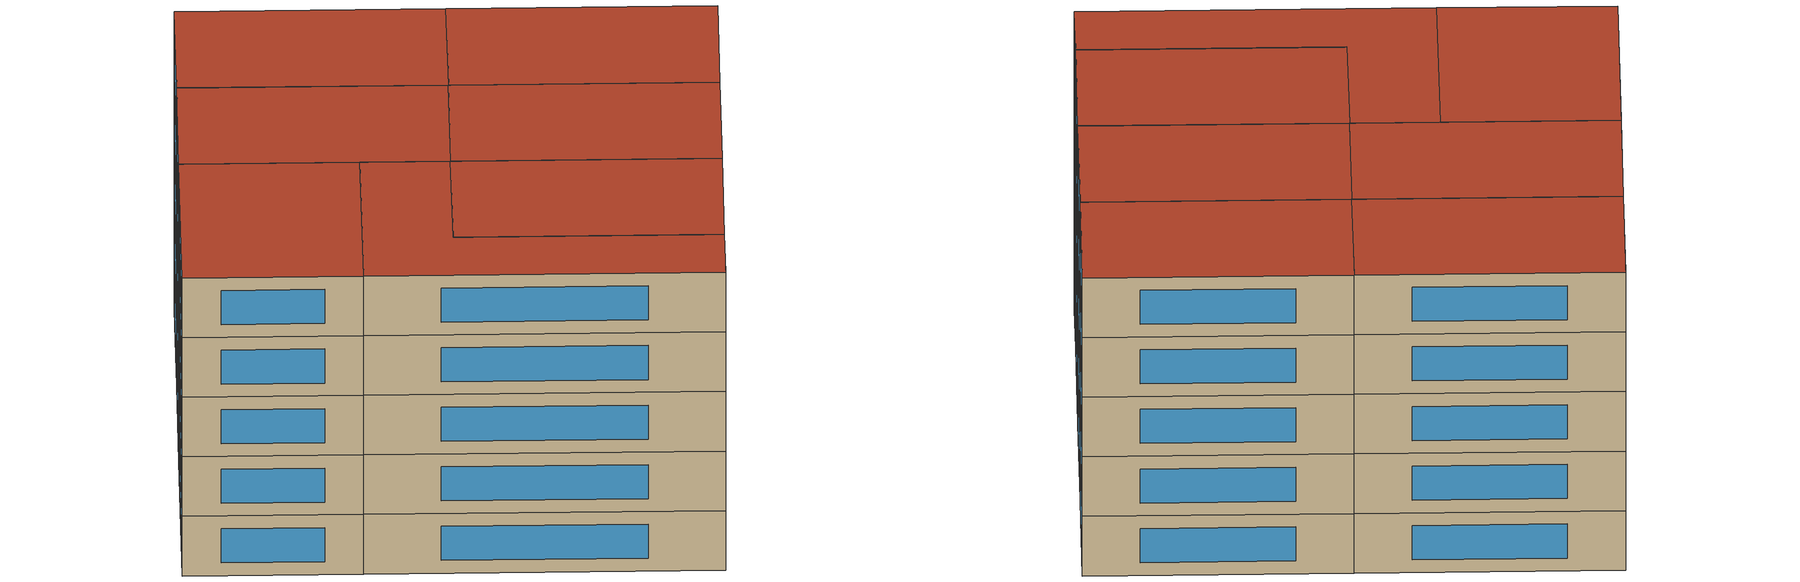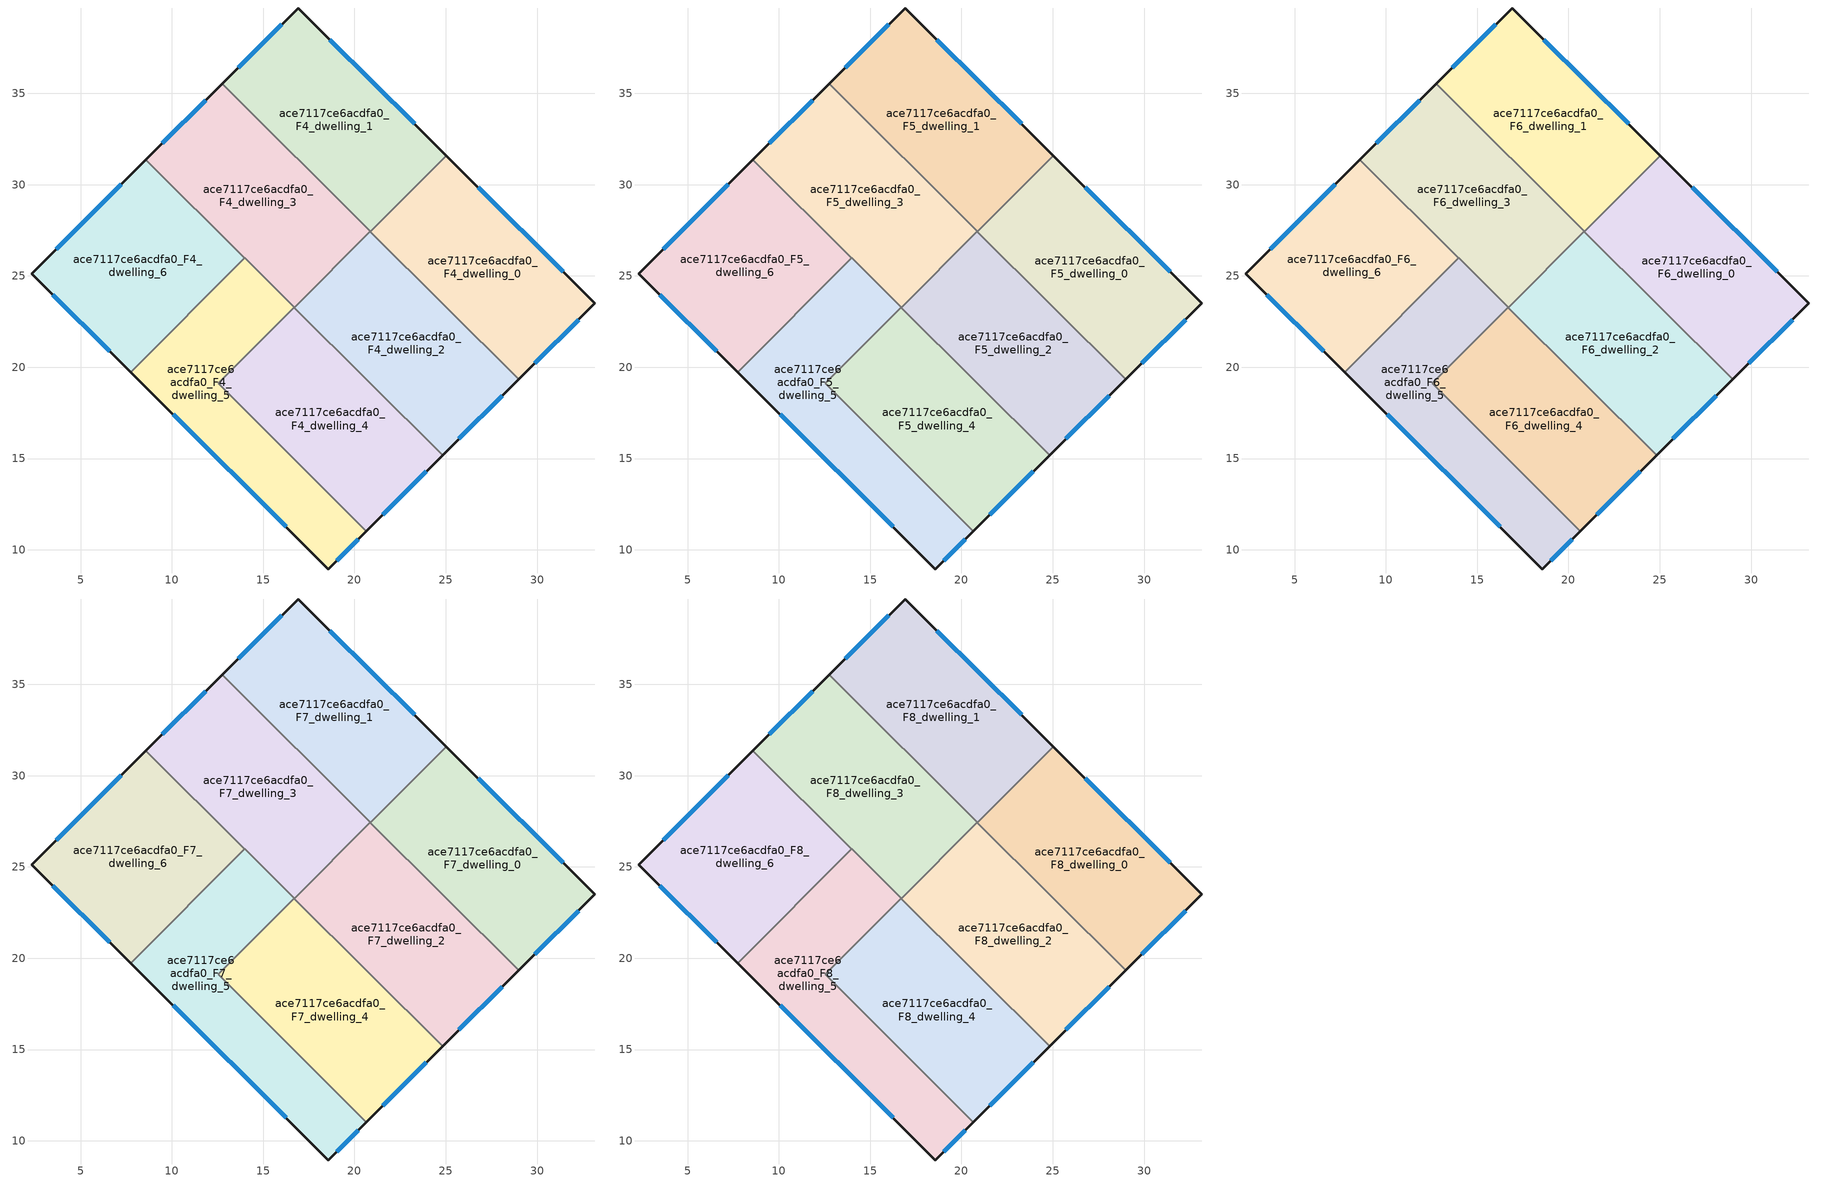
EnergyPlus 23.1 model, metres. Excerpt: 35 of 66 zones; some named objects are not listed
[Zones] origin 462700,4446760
ace7117ce6acdfa0_F4_dwelling_0
 floor to ace7117ce6acdfa0_F3_dwelling_0 (EU_floor_Construction): 33.17,23.49 28.99,19.34 20.88,27.42 25.03,31.59 z12
 wall outside (EU_wall_Construction): 28.99,19.34 33.17,23.49 25.03,31.59 z12:15
 wall to ace7117ce6acdfa0_F4_dwelling_1 (EU_wall_Construction): 25.03,31.59 20.88,27.42 z12:15
 wall to ace7117ce6acdfa0_F4_dwelling_2 (EU_wall_Construction): 20.88,27.42 28.99,19.34 z12:15
 window (EU_Window_Construction): 31.42,25.23 26.77,29.86 / 29.89,20.23 32.27,22.6 z12.64:14.36
ace7117ce6acdfa0_F4_dwelling_1
 floor to ace7117ce6acdfa0_F3_dwelling_1 (EU_floor_Construction): 25.03,31.59 20.88,27.42 12.74,35.52 16.91,39.68 z12
 wall outside (EU_wall_Construction): 25.03,31.59 16.91,39.68 12.74,35.52 z12:15
 wall to ace7117ce6acdfa0_F4_dwelling_3 (EU_wall_Construction): 12.74,35.52 20.86,27.44 z12:15
 wall to ace7117ce6acdfa0_F4_dwelling_2 (EU_wall_Construction): 20.86,27.44 20.88,27.42 z12:15
 window (EU_Window_Construction): 23.29,33.33 18.65,37.95 / 16.02,38.79 13.64,36.41 z12.64:14.36
ace7117ce6acdfa0_F4_dwelling_2
 floor to ace7117ce6acdfa0_F3_dwelling_2 (EU_floor_Construction): 28.99,19.34 24.82,15.18 16.71,23.27 20.86,27.44 z12
 wall outside (EU_wall_Construction): 24.82,15.18 28.99,19.34 z12:15
 wall to ace7117ce6acdfa0_F4_dwelling_3 (EU_wall_Construction): 20.86,27.44 16.71,23.27 z12:15
 wall to ace7117ce6acdfa0_F4_dwelling_4 (EU_wall_Construction): 16.71,23.27 24.82,15.18 z12:15
 window (EU_Window_Construction): 25.72,16.07 28.1,18.45 z12.64:14.36
ace7117ce6acdfa0_F4_dwelling_3
 floor to ace7117ce6acdfa0_F3_dwelling_3 (EU_floor_Construction): 20.86,27.44 16.71,23.27 8.57,31.37 12.74,35.52 z12
 wall outside (EU_wall_Construction): 12.74,35.52 8.57,31.37 z12:15
 wall to ace7117ce6acdfa0_F4_dwelling_6 (EU_wall_Construction): 8.57,31.37 13.98,25.98 z12:15
 wall to ace7117ce6acdfa0_F4_dwelling_5 (EU_wall_Construction): 13.98,25.98 16.69,23.28 z12:15
 wall to ace7117ce6acdfa0_F4_dwelling_4 (EU_wall_Construction): 16.69,23.28 16.71,23.27 z12:15
 window (EU_Window_Construction): 11.85,34.63 9.47,32.26 z12.64:14.36
ace7117ce6acdfa0_F4_dwelling_4
 floor to ace7117ce6acdfa0_F3_dwelling_4 (EU_floor_Construction): 24.82,15.18 20.65,11.03 12.53,19.11 16.69,23.28 z12
 wall outside (EU_wall_Construction): 20.65,11.03 24.82,15.18 z12:15
 wall to ace7117ce6acdfa0_F4_dwelling_5 (EU_wall_Construction): 16.69,23.28 12.53,19.11 20.65,11.03 z12:15
 window (EU_Window_Construction): 21.55,11.92 23.93,14.29 z12.64:14.36
ace7117ce6acdfa0_F4_dwelling_5
 floor to ace7117ce6acdfa0_F3_dwelling_5 (EU_floor_Construction): 16.69,23.28 12.53,19.11 20.65,11.03 18.57,8.95 7.74,19.73 13.98,25.98 z12
 wall outside (EU_wall_Construction): 7.74,19.73 18.57,8.95 20.65,11.03 z12:15
 wall to ace7117ce6acdfa0_F4_dwelling_6 (EU_wall_Construction): 13.98,25.98 7.74,19.73 z12:15
 window (EU_Window_Construction): 19.01,9.39 20.21,10.58 / 10.06,17.42 16.25,11.26 z12.64:14.36
ace7117ce6acdfa0_F4_dwelling_6
 floor to ace7117ce6acdfa0_F3_dwelling_6 (EU_floor_Construction): 13.98,25.98 7.74,19.73 2.32,25.13 8.57,31.37 z12
 wall outside (EU_wall_Construction): 8.57,31.37 2.32,25.13 7.74,19.73 z12:15
 window (EU_Window_Construction): 3.48,23.97 6.58,20.88 / 7.23,30.03 3.66,26.47 z12.64:14.36
ace7117ce6acdfa0_F5_dwelling_0
 floor to ace7117ce6acdfa0_F4_dwelling_0 (EU_floor_Construction): 33.17,23.49 28.99,19.34 20.88,27.42 25.03,31.59 z15
 wall outside (EU_wall_Construction): 28.99,19.34 33.17,23.49 25.03,31.59 z15:18
 wall to ace7117ce6acdfa0_F5_dwelling_1 (EU_wall_Construction): 25.03,31.59 20.88,27.42 z15:18
 wall to ace7117ce6acdfa0_F5_dwelling_2 (EU_wall_Construction): 20.88,27.42 28.99,19.34 z15:18
 window (EU_Window_Construction): 31.42,25.23 26.77,29.86 / 29.89,20.23 32.27,22.6 z15.64:17.36
ace7117ce6acdfa0_F5_dwelling_1
 floor to ace7117ce6acdfa0_F4_dwelling_1 (EU_floor_Construction): 25.03,31.59 20.88,27.42 12.74,35.52 16.91,39.68 z15
 wall outside (EU_wall_Construction): 25.03,31.59 16.91,39.68 12.74,35.52 z15:18
 wall to ace7117ce6acdfa0_F5_dwelling_3 (EU_wall_Construction): 12.74,35.52 20.86,27.44 z15:18
 wall to ace7117ce6acdfa0_F5_dwelling_2 (EU_wall_Construction): 20.86,27.44 20.88,27.42 z15:18
 window (EU_Window_Construction): 23.29,33.33 18.65,37.95 / 16.02,38.79 13.64,36.41 z15.64:17.36
ace7117ce6acdfa0_F5_dwelling_2
 floor to ace7117ce6acdfa0_F4_dwelling_2 (EU_floor_Construction): 28.99,19.34 24.82,15.18 16.71,23.27 20.86,27.44 z15
 wall outside (EU_wall_Construction): 24.82,15.18 28.99,19.34 z15:18
 wall to ace7117ce6acdfa0_F5_dwelling_3 (EU_wall_Construction): 20.86,27.44 16.71,23.27 z15:18
 wall to ace7117ce6acdfa0_F5_dwelling_4 (EU_wall_Construction): 16.71,23.27 24.82,15.18 z15:18
 window (EU_Window_Construction): 25.72,16.07 28.1,18.45 z15.64:17.36
ace7117ce6acdfa0_F5_dwelling_3
 floor to ace7117ce6acdfa0_F4_dwelling_3 (EU_floor_Construction): 20.86,27.44 16.71,23.27 8.57,31.37 12.74,35.52 z15
 wall outside (EU_wall_Construction): 12.74,35.52 8.57,31.37 z15:18
 wall to ace7117ce6acdfa0_F5_dwelling_6 (EU_wall_Construction): 8.57,31.37 13.98,25.98 z15:18
 wall to ace7117ce6acdfa0_F5_dwelling_5 (EU_wall_Construction): 13.98,25.98 16.69,23.28 z15:18
 wall to ace7117ce6acdfa0_F5_dwelling_4 (EU_wall_Construction): 16.69,23.28 16.71,23.27 z15:18
 window (EU_Window_Construction): 11.85,34.63 9.47,32.26 z15.64:17.36
ace7117ce6acdfa0_F5_dwelling_4
 floor to ace7117ce6acdfa0_F4_dwelling_4 (EU_floor_Construction): 24.82,15.18 20.65,11.03 12.53,19.11 16.69,23.28 z15
 wall outside (EU_wall_Construction): 20.65,11.03 24.82,15.18 z15:18
 wall to ace7117ce6acdfa0_F5_dwelling_5 (EU_wall_Construction): 16.69,23.28 12.53,19.11 20.65,11.03 z15:18
 window (EU_Window_Construction): 21.55,11.92 23.93,14.29 z15.64:17.36
ace7117ce6acdfa0_F5_dwelling_5
 floor to ace7117ce6acdfa0_F4_dwelling_5 (EU_floor_Construction): 16.69,23.28 12.53,19.11 20.65,11.03 18.57,8.95 7.74,19.73 13.98,25.98 z15
 wall outside (EU_wall_Construction): 7.74,19.73 18.57,8.95 20.65,11.03 z15:18
 wall to ace7117ce6acdfa0_F5_dwelling_6 (EU_wall_Construction): 13.98,25.98 7.74,19.73 z15:18
 window (EU_Window_Construction): 19.01,9.39 20.21,10.58 / 10.06,17.42 16.25,11.26 z15.64:17.36
ace7117ce6acdfa0_F5_dwelling_6
 floor to ace7117ce6acdfa0_F4_dwelling_6 (EU_floor_Construction): 13.98,25.98 7.74,19.73 2.32,25.13 8.57,31.37 z15
 wall outside (EU_wall_Construction): 8.57,31.37 2.32,25.13 7.74,19.73 z15:18
 window (EU_Window_Construction): 3.48,23.97 6.58,20.88 / 7.23,30.03 3.66,26.47 z15.64:17.36
ace7117ce6acdfa0_F6_dwelling_0
 floor to ace7117ce6acdfa0_F5_dwelling_0 (EU_floor_Construction): 33.17,23.49 28.99,19.34 20.88,27.42 25.03,31.59 z18
 wall outside (EU_wall_Construction): 28.99,19.34 33.17,23.49 25.03,31.59 z18:21
 wall to ace7117ce6acdfa0_F6_dwelling_1 (EU_wall_Construction): 25.03,31.59 20.88,27.42 z18:21
 wall to ace7117ce6acdfa0_F6_dwelling_2 (EU_wall_Construction): 20.88,27.42 28.99,19.34 z18:21
 window (EU_Window_Construction): 31.42,25.23 26.77,29.86 / 29.89,20.23 32.27,22.6 z18.64:20.36
ace7117ce6acdfa0_F6_dwelling_1
 floor to ace7117ce6acdfa0_F5_dwelling_1 (EU_floor_Construction): 25.03,31.59 20.88,27.42 12.74,35.52 16.91,39.68 z18
 wall outside (EU_wall_Construction): 25.03,31.59 16.91,39.68 12.74,35.52 z18:21
 wall to ace7117ce6acdfa0_F6_dwelling_3 (EU_wall_Construction): 12.74,35.52 20.86,27.44 z18:21
 wall to ace7117ce6acdfa0_F6_dwelling_2 (EU_wall_Construction): 20.86,27.44 20.88,27.42 z18:21
 window (EU_Window_Construction): 23.29,33.33 18.65,37.95 / 16.02,38.79 13.64,36.41 z18.64:20.36
ace7117ce6acdfa0_F6_dwelling_2
 floor to ace7117ce6acdfa0_F5_dwelling_2 (EU_floor_Construction): 28.99,19.34 24.82,15.18 16.71,23.27 20.86,27.44 z18
 wall outside (EU_wall_Construction): 24.82,15.18 28.99,19.34 z18:21
 wall to ace7117ce6acdfa0_F6_dwelling_3 (EU_wall_Construction): 20.86,27.44 16.71,23.27 z18:21
 wall to ace7117ce6acdfa0_F6_dwelling_4 (EU_wall_Construction): 16.71,23.27 24.82,15.18 z18:21
 window (EU_Window_Construction): 25.72,16.07 28.1,18.45 z18.64:20.36
ace7117ce6acdfa0_F6_dwelling_3
 floor to ace7117ce6acdfa0_F5_dwelling_3 (EU_floor_Construction): 20.86,27.44 16.71,23.27 8.57,31.37 12.74,35.52 z18
 wall outside (EU_wall_Construction): 12.74,35.52 8.57,31.37 z18:21
 wall to ace7117ce6acdfa0_F6_dwelling_6 (EU_wall_Construction): 8.57,31.37 13.98,25.98 z18:21
 wall to ace7117ce6acdfa0_F6_dwelling_5 (EU_wall_Construction): 13.98,25.98 16.69,23.28 z18:21
 wall to ace7117ce6acdfa0_F6_dwelling_4 (EU_wall_Construction): 16.69,23.28 16.71,23.27 z18:21
 window (EU_Window_Construction): 11.85,34.63 9.47,32.26 z18.64:20.36
ace7117ce6acdfa0_F6_dwelling_4
 floor to ace7117ce6acdfa0_F5_dwelling_4 (EU_floor_Construction): 24.82,15.18 20.65,11.03 12.53,19.11 16.69,23.28 z18
 wall outside (EU_wall_Construction): 20.65,11.03 24.82,15.18 z18:21
 wall to ace7117ce6acdfa0_F6_dwelling_5 (EU_wall_Construction): 16.69,23.28 12.53,19.11 20.65,11.03 z18:21
 window (EU_Window_Construction): 21.55,11.92 23.93,14.29 z18.64:20.36
ace7117ce6acdfa0_F6_dwelling_5
 floor to ace7117ce6acdfa0_F5_dwelling_5 (EU_floor_Construction): 16.69,23.28 12.53,19.11 20.65,11.03 18.57,8.95 7.74,19.73 13.98,25.98 z18
 wall outside (EU_wall_Construction): 7.74,19.73 18.57,8.95 20.65,11.03 z18:21
 wall to ace7117ce6acdfa0_F6_dwelling_6 (EU_wall_Construction): 13.98,25.98 7.74,19.73 z18:21
 window (EU_Window_Construction): 19.01,9.39 20.21,10.58 / 10.06,17.42 16.25,11.26 z18.64:20.36
ace7117ce6acdfa0_F6_dwelling_6
 floor to ace7117ce6acdfa0_F5_dwelling_6 (EU_floor_Construction): 13.98,25.98 7.74,19.73 2.32,25.13 8.57,31.37 z18
 wall outside (EU_wall_Construction): 8.57,31.37 2.32,25.13 7.74,19.73 z18:21
 window (EU_Window_Construction): 3.48,23.97 6.58,20.88 / 7.23,30.03 3.66,26.47 z18.64:20.36
ace7117ce6acdfa0_F7_dwelling_0
 floor to ace7117ce6acdfa0_F6_dwelling_0 (EU_floor_Construction): 33.17,23.49 28.99,19.34 20.88,27.42 25.03,31.59 z21
 wall outside (EU_wall_Construction): 28.99,19.34 33.17,23.49 25.03,31.59 z21:24
 wall to ace7117ce6acdfa0_F7_dwelling_1 (EU_wall_Construction): 25.03,31.59 20.88,27.42 z21:24
 wall to ace7117ce6acdfa0_F7_dwelling_2 (EU_wall_Construction): 20.88,27.42 28.99,19.34 z21:24
 window (EU_Window_Construction): 31.42,25.23 26.77,29.86 / 29.89,20.23 32.27,22.6 z21.64:23.36
ace7117ce6acdfa0_F7_dwelling_1
 floor to ace7117ce6acdfa0_F6_dwelling_1 (EU_floor_Construction): 25.03,31.59 20.88,27.42 12.74,35.52 16.91,39.68 z21
 wall outside (EU_wall_Construction): 25.03,31.59 16.91,39.68 12.74,35.52 z21:24
 wall to ace7117ce6acdfa0_F7_dwelling_3 (EU_wall_Construction): 12.74,35.52 20.86,27.44 z21:24
 wall to ace7117ce6acdfa0_F7_dwelling_2 (EU_wall_Construction): 20.86,27.44 20.88,27.42 z21:24
 window (EU_Window_Construction): 23.29,33.33 18.65,37.95 / 16.02,38.79 13.64,36.41 z21.64:23.36
ace7117ce6acdfa0_F7_dwelling_2
 floor to ace7117ce6acdfa0_F6_dwelling_2 (EU_floor_Construction): 28.99,19.34 24.82,15.18 16.71,23.27 20.86,27.44 z21
 wall outside (EU_wall_Construction): 24.82,15.18 28.99,19.34 z21:24
 wall to ace7117ce6acdfa0_F7_dwelling_3 (EU_wall_Construction): 20.86,27.44 16.71,23.27 z21:24
 wall to ace7117ce6acdfa0_F7_dwelling_4 (EU_wall_Construction): 16.71,23.27 24.82,15.18 z21:24
 window (EU_Window_Construction): 25.72,16.07 28.1,18.45 z21.64:23.36
ace7117ce6acdfa0_F7_dwelling_3
 floor to ace7117ce6acdfa0_F6_dwelling_3 (EU_floor_Construction): 20.86,27.44 16.71,23.27 8.57,31.37 12.74,35.52 z21
 wall outside (EU_wall_Construction): 12.74,35.52 8.57,31.37 z21:24
 wall to ace7117ce6acdfa0_F7_dwelling_6 (EU_wall_Construction): 8.57,31.37 13.98,25.98 z21:24
 wall to ace7117ce6acdfa0_F7_dwelling_5 (EU_wall_Construction): 13.98,25.98 16.69,23.28 z21:24
 wall to ace7117ce6acdfa0_F7_dwelling_4 (EU_wall_Construction): 16.69,23.28 16.71,23.27 z21:24
 window (EU_Window_Construction): 11.85,34.63 9.47,32.26 z21.64:23.36
ace7117ce6acdfa0_F7_dwelling_4
 floor to ace7117ce6acdfa0_F6_dwelling_4 (EU_floor_Construction): 24.82,15.18 20.65,11.03 12.53,19.11 16.69,23.28 z21
 wall outside (EU_wall_Construction): 20.65,11.03 24.82,15.18 z21:24
 wall to ace7117ce6acdfa0_F7_dwelling_5 (EU_wall_Construction): 16.69,23.28 12.53,19.11 20.65,11.03 z21:24
 window (EU_Window_Construction): 21.55,11.92 23.93,14.29 z21.64:23.36
ace7117ce6acdfa0_F7_dwelling_5
 floor to ace7117ce6acdfa0_F6_dwelling_5 (EU_floor_Construction): 16.69,23.28 12.53,19.11 20.65,11.03 18.57,8.95 7.74,19.73 13.98,25.98 z21
 wall outside (EU_wall_Construction): 7.74,19.73 18.57,8.95 20.65,11.03 z21:24
 wall to ace7117ce6acdfa0_F7_dwelling_6 (EU_wall_Construction): 13.98,25.98 7.74,19.73 z21:24
 window (EU_Window_Construction): 19.01,9.39 20.21,10.58 / 10.06,17.42 16.25,11.26 z21.64:23.36
ace7117ce6acdfa0_F7_dwelling_6
 floor to ace7117ce6acdfa0_F6_dwelling_6 (EU_floor_Construction): 13.98,25.98 7.74,19.73 2.32,25.13 8.57,31.37 z21
 wall outside (EU_wall_Construction): 8.57,31.37 2.32,25.13 7.74,19.73 z21:24
 window (EU_Window_Construction): 3.48,23.97 6.58,20.88 / 7.23,30.03 3.66,26.47 z21.64:23.36
ace7117ce6acdfa0_F8_dwelling_0
 floor to ace7117ce6acdfa0_F7_dwelling_0 (EU_floor_Construction): 33.17,23.49 28.99,19.34 20.88,27.42 25.03,31.59 z24
 wall outside (EU_wall_Construction): 28.99,19.34 33.17,23.49 25.03,31.59 z24:27
 wall to ace7117ce6acdfa0_F8_dwelling_1 (EU_wall_Construction): 25.03,31.59 20.88,27.42 z24:27
 wall to ace7117ce6acdfa0_F8_dwelling_2 (EU_wall_Construction): 20.88,27.42 28.99,19.34 z24:27
 window (EU_Window_Construction): 31.42,25.23 26.77,29.86 / 29.89,20.23 32.27,22.6 z24.64:26.36
 roof outside (EU_roof_Construction): 33.17,23.49 25.03,31.59 20.88,27.42 28.99,19.34 z27
ace7117ce6acdfa0_F8_dwelling_1
 floor to ace7117ce6acdfa0_F7_dwelling_1 (EU_floor_Construction): 25.03,31.59 20.88,27.42 12.74,35.52 16.91,39.68 z24
 wall outside (EU_wall_Construction): 25.03,31.59 16.91,39.68 12.74,35.52 z24:27
 wall to ace7117ce6acdfa0_F8_dwelling_3 (EU_wall_Construction): 12.74,35.52 20.86,27.44 z24:27
 wall to ace7117ce6acdfa0_F8_dwelling_2 (EU_wall_Construction): 20.86,27.44 20.88,27.42 z24:27
 window (EU_Window_Construction): 23.29,33.33 18.65,37.95 / 16.02,38.79 13.64,36.41 z24.64:26.36
 roof outside (EU_roof_Construction): 20.88,27.42 25.03,31.59 16.91,39.68 12.74,35.52 z27
ace7117ce6acdfa0_F8_dwelling_2
 floor to ace7117ce6acdfa0_F7_dwelling_2 (EU_floor_Construction): 28.99,19.34 24.82,15.18 16.71,23.27 20.86,27.44 z24
 wall outside (EU_wall_Construction): 24.82,15.18 28.99,19.34 z24:27
 wall to ace7117ce6acdfa0_F8_dwelling_3 (EU_wall_Construction): 20.86,27.44 16.71,23.27 z24:27
 wall to ace7117ce6acdfa0_F8_dwelling_4 (EU_wall_Construction): 16.71,23.27 24.82,15.18 z24:27
 window (EU_Window_Construction): 25.72,16.07 28.1,18.45 z24.64:26.36
 roof outside (EU_roof_Construction): 28.99,19.34 20.86,27.44 16.71,23.27 24.82,15.18 z27
ace7117ce6acdfa0_F8_dwelling_3
 floor to ace7117ce6acdfa0_F7_dwelling_3 (EU_floor_Construction): 20.86,27.44 16.71,23.27 8.57,31.37 12.74,35.52 z24
 wall outside (EU_wall_Construction): 12.74,35.52 8.57,31.37 z24:27
 wall to ace7117ce6acdfa0_F8_dwelling_6 (EU_wall_Construction): 8.57,31.37 13.98,25.98 z24:27
 wall to ace7117ce6acdfa0_F8_dwelling_5 (EU_wall_Construction): 13.98,25.98 16.69,23.28 z24:27
 wall to ace7117ce6acdfa0_F8_dwelling_4 (EU_wall_Construction): 16.69,23.28 16.71,23.27 z24:27
 window (EU_Window_Construction): 11.85,34.63 9.47,32.26 z24.64:26.36
 roof outside (EU_roof_Construction): 16.71,23.27 20.86,27.44 12.74,35.52 8.57,31.37 z27
ace7117ce6acdfa0_F8_dwelling_4
 floor to ace7117ce6acdfa0_F7_dwelling_4 (EU_floor_Construction): 24.82,15.18 20.65,11.03 12.53,19.11 16.69,23.28 z24
 wall outside (EU_wall_Construction): 20.65,11.03 24.82,15.18 z24:27
 wall to ace7117ce6acdfa0_F8_dwelling_5 (EU_wall_Construction): 16.69,23.28 12.53,19.11 20.65,11.03 z24:27
 window (EU_Window_Construction): 21.55,11.92 23.93,14.29 z24.64:26.36
 roof outside (EU_roof_Construction): 24.82,15.18 16.69,23.28 12.53,19.11 20.65,11.03 z27
ace7117ce6acdfa0_F8_dwelling_5
 floor to ace7117ce6acdfa0_F7_dwelling_5 (EU_floor_Construction): 16.69,23.28 12.53,19.11 20.65,11.03 18.57,8.95 7.74,19.73 13.98,25.98 z24
 wall outside (EU_wall_Construction): 7.74,19.73 18.57,8.95 20.65,11.03 z24:27
 wall to ace7117ce6acdfa0_F8_dwelling_6 (EU_wall_Construction): 13.98,25.98 7.74,19.73 z24:27
 window (EU_Window_Construction): 19.01,9.39 20.21,10.58 / 10.06,17.42 16.25,11.26 z24.64:26.36
 roof outside (EU_roof_Construction): 20.65,11.03 12.53,19.11 16.69,23.28 13.98,25.98 7.74,19.73 18.57,8.95 z27
ace7117ce6acdfa0_F8_dwelling_6
 floor to ace7117ce6acdfa0_F7_dwelling_6 (EU_floor_Construction): 13.98,25.98 7.74,19.73 2.32,25.13 8.57,31.37 z24
 wall outside (EU_wall_Construction): 8.57,31.37 2.32,25.13 7.74,19.73 z24:27
 window (EU_Window_Construction): 3.48,23.97 6.58,20.88 / 7.23,30.03 3.66,26.47 z24.64:26.36
 roof outside (EU_roof_Construction): 7.74,19.73 13.98,25.98 8.57,31.37 2.32,25.13 z27
[Building]
EU S2 Campaign: North Axis=0; Terrain=City; Solar Distribution=FullExterior
[Site:Location]
Yerevan-Zvartnots.Intl.AP: Latitude=40.15; Longitude=44.383; Time Zone=4; Elevation=854
[SizingPeriod:WeatherFileDays]
AnnualSizingPeriod: Begin Month=1; Begin Day of Month=1; End Month=12; End Day of Month=31; Day of Week for Start Day=Monday; Use Weather File Daylight Saving Period=No; Use Weather File Rain and Snow Indicators=No
[MATERIAL]
EU_InternalMass_Material: Roughness=MediumRough; Thickness=0.1; Conductivity=1; Density=1800; Specific Heat=900; Thermal Absorptance=0.9; Solar Absorptance=0.7; Visible Absorptance=0.7
[MATERIAL:NOMASS] Roughness=MediumRough; Thermal Absorptance=0.9; Solar Absorptance=0.7; Visible Absorptance=0.7
Name | Thermal Resistance
EU_wall_NoMass | 1.05043
EU_roof_NoMass | 1.45357
EU_floor_NoMass | 0.478065
[WINDOWMATERIAL:SIMPLEGLAZINGSYSTEM]
EU_Window_SimpleGlazing: UFactor=2.5566; Solar Heat Gain Coefficient=0.75; Visible Transmittance=0.75
[CONSTRUCTION]
EU_wall_Construction: EU_wall_NoMass
EU_roof_Construction: EU_roof_NoMass
EU_floor_Construction: EU_floor_NoMass
EU_Window_Construction: EU_Window_SimpleGlazing
EU_InternalMass_Construction: EU_InternalMass_Material
[ZONE] Type=1; Multiplier=1; Ceiling Height=autocalculate; Floor Area=autocalculate; Part of Total Floor Area=Yes
Name | Volume
ace7117ce6acdfa0_F4_dwelling_0; ace7117ce6acdfa0_F5_dwelling_0; ace7117ce6acdfa0_F6_dwelling_0; ace7117ce6acdfa0_F7_dwelling_0; ace7117ce6acdfa0_F8_dwelling_0 | 202.584
ace7117ce6acdfa0_F4_dwelling_1; ace7117ce6acdfa0_F5_dwelling_1; ace7117ce6acdfa0_F6_dwelling_1; ace7117ce6acdfa0_F7_dwelling_1; ace7117ce6acdfa0_F8_dwelling_1; ace7117ce6acdfa0_F4_dwelling_2; ace7117ce6acdfa0_F5_dwelling_2; ace7117ce6acdfa0_F6_dwelling_2; ace7117ce6acdfa0_F7_dwelling_2; ace7117ce6acdfa0_F8_dwelling_2; ace7117ce6acdfa0_F4_dwelling_3; ace7117ce6acdfa0_F5_dwelling_3; ace7117ce6acdfa0_F6_dwelling_3; ace7117ce6acdfa0_F7_dwelling_3; ace7117ce6acdfa0_F8_dwelling_3 | 202.583
ace7117ce6acdfa0_F4_dwelling_4; ace7117ce6acdfa0_F5_dwelling_4; ace7117ce6acdfa0_F6_dwelling_4; ace7117ce6acdfa0_F7_dwelling_4; ace7117ce6acdfa0_F8_dwelling_4 | 202.577
ace7117ce6acdfa0_F4_dwelling_5; ace7117ce6acdfa0_F5_dwelling_5; ace7117ce6acdfa0_F6_dwelling_5; ace7117ce6acdfa0_F7_dwelling_5; ace7117ce6acdfa0_F8_dwelling_5 | 202.587
ace7117ce6acdfa0_F4_dwelling_6; ace7117ce6acdfa0_F5_dwelling_6; ace7117ce6acdfa0_F6_dwelling_6; ace7117ce6acdfa0_F7_dwelling_6; ace7117ce6acdfa0_F8_dwelling_6 | 202.58
[INTERNALMASS] Construction=EU_InternalMass_Construction
Name | Zone or ZoneList | Surface Area
ace7117ce6acdfa0_F4_dwelling_0_EU_InternalMass | ace7117ce6acdfa0_F4_dwelling_0 | 67.5268
ace7117ce6acdfa0_F4_dwelling_1_EU_InternalMass | ace7117ce6acdfa0_F4_dwelling_1 | 67.5289
ace7117ce6acdfa0_F4_dwelling_2_EU_InternalMass | ace7117ce6acdfa0_F4_dwelling_2 | 67.5289
ace7117ce6acdfa0_F4_dwelling_3_EU_InternalMass | ace7117ce6acdfa0_F4_dwelling_3 | 67.5268
ace7117ce6acdfa0_F4_dwelling_4_EU_InternalMass | ace7117ce6acdfa0_F4_dwelling_4 | 67.5259
ace7117ce6acdfa0_F4_dwelling_5_EU_InternalMass | ace7117ce6acdfa0_F4_dwelling_5 | 67.5288
ace7117ce6acdfa0_F4_dwelling_6_EU_InternalMass | ace7117ce6acdfa0_F4_dwelling_6 | 67.5247
ace7117ce6acdfa0_F5_dwelling_0_EU_InternalMass | ace7117ce6acdfa0_F5_dwelling_0 | 67.5268
ace7117ce6acdfa0_F5_dwelling_1_EU_InternalMass | ace7117ce6acdfa0_F5_dwelling_1 | 67.5289
ace7117ce6acdfa0_F5_dwelling_2_EU_InternalMass | ace7117ce6acdfa0_F5_dwelling_2 | 67.5289
ace7117ce6acdfa0_F5_dwelling_3_EU_InternalMass | ace7117ce6acdfa0_F5_dwelling_3 | 67.5268
ace7117ce6acdfa0_F5_dwelling_4_EU_InternalMass | ace7117ce6acdfa0_F5_dwelling_4 | 67.5259
ace7117ce6acdfa0_F5_dwelling_5_EU_InternalMass | ace7117ce6acdfa0_F5_dwelling_5 | 67.5288
ace7117ce6acdfa0_F5_dwelling_6_EU_InternalMass | ace7117ce6acdfa0_F5_dwelling_6 | 67.5247
ace7117ce6acdfa0_F6_dwelling_0_EU_InternalMass | ace7117ce6acdfa0_F6_dwelling_0 | 67.5268
ace7117ce6acdfa0_F6_dwelling_1_EU_InternalMass | ace7117ce6acdfa0_F6_dwelling_1 | 67.5289
ace7117ce6acdfa0_F6_dwelling_2_EU_InternalMass | ace7117ce6acdfa0_F6_dwelling_2 | 67.5289
ace7117ce6acdfa0_F6_dwelling_3_EU_InternalMass | ace7117ce6acdfa0_F6_dwelling_3 | 67.5268
ace7117ce6acdfa0_F6_dwelling_4_EU_InternalMass | ace7117ce6acdfa0_F6_dwelling_4 | 67.5259
ace7117ce6acdfa0_F6_dwelling_5_EU_InternalMass | ace7117ce6acdfa0_F6_dwelling_5 | 67.5288
ace7117ce6acdfa0_F6_dwelling_6_EU_InternalMass | ace7117ce6acdfa0_F6_dwelling_6 | 67.5247
ace7117ce6acdfa0_F7_dwelling_0_EU_InternalMass | ace7117ce6acdfa0_F7_dwelling_0 | 67.5268
ace7117ce6acdfa0_F7_dwelling_1_EU_InternalMass | ace7117ce6acdfa0_F7_dwelling_1 | 67.5289
ace7117ce6acdfa0_F7_dwelling_2_EU_InternalMass | ace7117ce6acdfa0_F7_dwelling_2 | 67.5289
ace7117ce6acdfa0_F7_dwelling_3_EU_InternalMass | ace7117ce6acdfa0_F7_dwelling_3 | 67.5268
ace7117ce6acdfa0_F7_dwelling_4_EU_InternalMass | ace7117ce6acdfa0_F7_dwelling_4 | 67.5259
ace7117ce6acdfa0_F7_dwelling_5_EU_InternalMass | ace7117ce6acdfa0_F7_dwelling_5 | 67.5288
ace7117ce6acdfa0_F7_dwelling_6_EU_InternalMass | ace7117ce6acdfa0_F7_dwelling_6 | 67.5247
ace7117ce6acdfa0_F8_dwelling_0_EU_InternalMass | ace7117ce6acdfa0_F8_dwelling_0 | 67.5268
ace7117ce6acdfa0_F8_dwelling_1_EU_InternalMass | ace7117ce6acdfa0_F8_dwelling_1 | 67.5289
ace7117ce6acdfa0_F8_dwelling_2_EU_InternalMass | ace7117ce6acdfa0_F8_dwelling_2 | 67.5289
ace7117ce6acdfa0_F8_dwelling_3_EU_InternalMass | ace7117ce6acdfa0_F8_dwelling_3 | 67.5268
ace7117ce6acdfa0_F8_dwelling_4_EU_InternalMass | ace7117ce6acdfa0_F8_dwelling_4 | 67.5259
ace7117ce6acdfa0_F8_dwelling_5_EU_InternalMass | ace7117ce6acdfa0_F8_dwelling_5 | 67.5288
ace7117ce6acdfa0_F8_dwelling_6_EU_InternalMass | ace7117ce6acdfa0_F8_dwelling_6 | 67.5247
[OTHEREQUIPMENT] Fuel Type=Electricity; Design Level Calculation Method=Watts/Area; Power per Zone Floor Area=1; Fraction Latent=0; Fraction Radiant=0; Fraction Lost=0; Carbon Dioxide Generation Rate=0; EndUse Subcategory=EU_Step8_InternalGains
Name | Zone or ZoneList or Space or SpaceList | Schedule
EU_Step8_InternalGain_ace7117ce6acdfa0_F4_dwelling_0_f000 | ace7117ce6acdfa0_F4_dwelling_0 | EU_Step8_GainSchedule_ace7117ce6acdfa0_F4_dwelling_0_f000
EU_Step8_InternalGain_ace7117ce6acdfa0_F4_dwelling_1_f000 | ace7117ce6acdfa0_F4_dwelling_1 | EU_Step8_GainSchedule_ace7117ce6acdfa0_F4_dwelling_1_f000
EU_Step8_InternalGain_ace7117ce6acdfa0_F4_dwelling_2_f000 | ace7117ce6acdfa0_F4_dwelling_2 | EU_Step8_GainSchedule_ace7117ce6acdfa0_F4_dwelling_2_f000
EU_Step8_InternalGain_ace7117ce6acdfa0_F4_dwelling_3_f000 | ace7117ce6acdfa0_F4_dwelling_3 | EU_Step8_GainSchedule_ace7117ce6acdfa0_F4_dwelling_3_f000
EU_Step8_InternalGain_ace7117ce6acdfa0_F4_dwelling_4_f000 | ace7117ce6acdfa0_F4_dwelling_4 | EU_Step8_GainSchedule_ace7117ce6acdfa0_F4_dwelling_4_f000
EU_Step8_InternalGain_ace7117ce6acdfa0_F4_dwelling_5_f000 | ace7117ce6acdfa0_F4_dwelling_5 | EU_Step8_GainSchedule_ace7117ce6acdfa0_F4_dwelling_5_f000
EU_Step8_InternalGain_ace7117ce6acdfa0_F4_dwelling_6_f000 | ace7117ce6acdfa0_F4_dwelling_6 | EU_Step8_GainSchedule_ace7117ce6acdfa0_F4_dwelling_6_f000
EU_Step8_InternalGain_ace7117ce6acdfa0_F5_dwelling_0_f000 | ace7117ce6acdfa0_F5_dwelling_0 | EU_Step8_GainSchedule_ace7117ce6acdfa0_F5_dwelling_0_f000
EU_Step8_InternalGain_ace7117ce6acdfa0_F5_dwelling_1_f000 | ace7117ce6acdfa0_F5_dwelling_1 | EU_Step8_GainSchedule_ace7117ce6acdfa0_F5_dwelling_1_f000
EU_Step8_InternalGain_ace7117ce6acdfa0_F5_dwelling_2_f000 | ace7117ce6acdfa0_F5_dwelling_2 | EU_Step8_GainSchedule_ace7117ce6acdfa0_F5_dwelling_2_f000
EU_Step8_InternalGain_ace7117ce6acdfa0_F5_dwelling_3_f000 | ace7117ce6acdfa0_F5_dwelling_3 | EU_Step8_GainSchedule_ace7117ce6acdfa0_F5_dwelling_3_f000
EU_Step8_InternalGain_ace7117ce6acdfa0_F5_dwelling_4_f000 | ace7117ce6acdfa0_F5_dwelling_4 | EU_Step8_GainSchedule_ace7117ce6acdfa0_F5_dwelling_4_f000
EU_Step8_InternalGain_ace7117ce6acdfa0_F5_dwelling_5_f000 | ace7117ce6acdfa0_F5_dwelling_5 | EU_Step8_GainSchedule_ace7117ce6acdfa0_F5_dwelling_5_f000
EU_Step8_InternalGain_ace7117ce6acdfa0_F5_dwelling_6_f000 | ace7117ce6acdfa0_F5_dwelling_6 | EU_Step8_GainSchedule_ace7117ce6acdfa0_F5_dwelling_6_f000
EU_Step8_InternalGain_ace7117ce6acdfa0_F6_dwelling_0_f000 | ace7117ce6acdfa0_F6_dwelling_0 | EU_Step8_GainSchedule_ace7117ce6acdfa0_F6_dwelling_0_f000
EU_Step8_InternalGain_ace7117ce6acdfa0_F6_dwelling_1_f000 | ace7117ce6acdfa0_F6_dwelling_1 | EU_Step8_GainSchedule_ace7117ce6acdfa0_F6_dwelling_1_f000
EU_Step8_InternalGain_ace7117ce6acdfa0_F6_dwelling_2_f000 | ace7117ce6acdfa0_F6_dwelling_2 | EU_Step8_GainSchedule_ace7117ce6acdfa0_F6_dwelling_2_f000
EU_Step8_InternalGain_ace7117ce6acdfa0_F6_dwelling_3_f000 | ace7117ce6acdfa0_F6_dwelling_3 | EU_Step8_GainSchedule_ace7117ce6acdfa0_F6_dwelling_3_f000
EU_Step8_InternalGain_ace7117ce6acdfa0_F6_dwelling_4_f000 | ace7117ce6acdfa0_F6_dwelling_4 | EU_Step8_GainSchedule_ace7117ce6acdfa0_F6_dwelling_4_f000
EU_Step8_InternalGain_ace7117ce6acdfa0_F6_dwelling_5_f000 | ace7117ce6acdfa0_F6_dwelling_5 | EU_Step8_GainSchedule_ace7117ce6acdfa0_F6_dwelling_5_f000
EU_Step8_InternalGain_ace7117ce6acdfa0_F6_dwelling_6_f000 | ace7117ce6acdfa0_F6_dwelling_6 | EU_Step8_GainSchedule_ace7117ce6acdfa0_F6_dwelling_6_f000
EU_Step8_InternalGain_ace7117ce6acdfa0_F7_dwelling_0_f000 | ace7117ce6acdfa0_F7_dwelling_0 | EU_Step8_GainSchedule_ace7117ce6acdfa0_F7_dwelling_0_f000
EU_Step8_InternalGain_ace7117ce6acdfa0_F7_dwelling_1_f000 | ace7117ce6acdfa0_F7_dwelling_1 | EU_Step8_GainSchedule_ace7117ce6acdfa0_F7_dwelling_1_f000
EU_Step8_InternalGain_ace7117ce6acdfa0_F7_dwelling_2_f000 | ace7117ce6acdfa0_F7_dwelling_2 | EU_Step8_GainSchedule_ace7117ce6acdfa0_F7_dwelling_2_f000
EU_Step8_InternalGain_ace7117ce6acdfa0_F7_dwelling_3_f000 | ace7117ce6acdfa0_F7_dwelling_3 | EU_Step8_GainSchedule_ace7117ce6acdfa0_F7_dwelling_3_f000
EU_Step8_InternalGain_ace7117ce6acdfa0_F7_dwelling_4_f000 | ace7117ce6acdfa0_F7_dwelling_4 | EU_Step8_GainSchedule_ace7117ce6acdfa0_F7_dwelling_4_f000
EU_Step8_InternalGain_ace7117ce6acdfa0_F7_dwelling_5_f000 | ace7117ce6acdfa0_F7_dwelling_5 | EU_Step8_GainSchedule_ace7117ce6acdfa0_F7_dwelling_5_f000
EU_Step8_InternalGain_ace7117ce6acdfa0_F7_dwelling_6_f000 | ace7117ce6acdfa0_F7_dwelling_6 | EU_Step8_GainSchedule_ace7117ce6acdfa0_F7_dwelling_6_f000
EU_Step8_InternalGain_ace7117ce6acdfa0_F8_dwelling_0_f000 | ace7117ce6acdfa0_F8_dwelling_0 | EU_Step8_GainSchedule_ace7117ce6acdfa0_F8_dwelling_0_f000
EU_Step8_InternalGain_ace7117ce6acdfa0_F8_dwelling_1_f000 | ace7117ce6acdfa0_F8_dwelling_1 | EU_Step8_GainSchedule_ace7117ce6acdfa0_F8_dwelling_1_f000
EU_Step8_InternalGain_ace7117ce6acdfa0_F8_dwelling_2_f000 | ace7117ce6acdfa0_F8_dwelling_2 | EU_Step8_GainSchedule_ace7117ce6acdfa0_F8_dwelling_2_f000
EU_Step8_InternalGain_ace7117ce6acdfa0_F8_dwelling_3_f000 | ace7117ce6acdfa0_F8_dwelling_3 | EU_Step8_GainSchedule_ace7117ce6acdfa0_F8_dwelling_3_f000
EU_Step8_InternalGain_ace7117ce6acdfa0_F8_dwelling_4_f000 | ace7117ce6acdfa0_F8_dwelling_4 | EU_Step8_GainSchedule_ace7117ce6acdfa0_F8_dwelling_4_f000
EU_Step8_InternalGain_ace7117ce6acdfa0_F8_dwelling_5_f000 | ace7117ce6acdfa0_F8_dwelling_5 | EU_Step8_GainSchedule_ace7117ce6acdfa0_F8_dwelling_5_f000
EU_Step8_InternalGain_ace7117ce6acdfa0_F8_dwelling_6_f000 | ace7117ce6acdfa0_F8_dwelling_6 | EU_Step8_GainSchedule_ace7117ce6acdfa0_F8_dwelling_6_f000
[ZONEVENTILATION:DESIGNFLOWRATE] Schedule=EU_AlwaysOn; Design Flow Rate Calculation Method=AirChanges/Hour; Air Changes per Hour=0.557805; Ventilation Type=Natural; Fan Pressure Rise=0; Fan Total Efficiency=1; Constant Term Coefficient=1; Temperature Term Coefficient=0; Velocity Term Coefficient=0; Velocity Squared Term Coefficient=0; Minimum Indoor Temperature=-100; Maximum Indoor Temperature=100; Delta Temperature=-100; Minimum Outdoor Temperature=-100; Maximum Outdoor Temperature=100; Maximum Wind Speed=40
Name | Zone or ZoneList or Space or SpaceList
EU_ConstantAir_ace7117ce6acdfa0_F4_dwelling_0 | ace7117ce6acdfa0_F4_dwelling_0
EU_ConstantAir_ace7117ce6acdfa0_F4_dwelling_1 | ace7117ce6acdfa0_F4_dwelling_1
EU_ConstantAir_ace7117ce6acdfa0_F4_dwelling_2 | ace7117ce6acdfa0_F4_dwelling_2
EU_ConstantAir_ace7117ce6acdfa0_F4_dwelling_3 | ace7117ce6acdfa0_F4_dwelling_3
EU_ConstantAir_ace7117ce6acdfa0_F4_dwelling_4 | ace7117ce6acdfa0_F4_dwelling_4
EU_ConstantAir_ace7117ce6acdfa0_F4_dwelling_5 | ace7117ce6acdfa0_F4_dwelling_5
EU_ConstantAir_ace7117ce6acdfa0_F4_dwelling_6 | ace7117ce6acdfa0_F4_dwelling_6
EU_ConstantAir_ace7117ce6acdfa0_F5_dwelling_0 | ace7117ce6acdfa0_F5_dwelling_0
EU_ConstantAir_ace7117ce6acdfa0_F5_dwelling_1 | ace7117ce6acdfa0_F5_dwelling_1
EU_ConstantAir_ace7117ce6acdfa0_F5_dwelling_2 | ace7117ce6acdfa0_F5_dwelling_2
EU_ConstantAir_ace7117ce6acdfa0_F5_dwelling_3 | ace7117ce6acdfa0_F5_dwelling_3
EU_ConstantAir_ace7117ce6acdfa0_F5_dwelling_4 | ace7117ce6acdfa0_F5_dwelling_4
EU_ConstantAir_ace7117ce6acdfa0_F5_dwelling_5 | ace7117ce6acdfa0_F5_dwelling_5
EU_ConstantAir_ace7117ce6acdfa0_F5_dwelling_6 | ace7117ce6acdfa0_F5_dwelling_6
EU_ConstantAir_ace7117ce6acdfa0_F6_dwelling_0 | ace7117ce6acdfa0_F6_dwelling_0
EU_ConstantAir_ace7117ce6acdfa0_F6_dwelling_1 | ace7117ce6acdfa0_F6_dwelling_1
EU_ConstantAir_ace7117ce6acdfa0_F6_dwelling_2 | ace7117ce6acdfa0_F6_dwelling_2
EU_ConstantAir_ace7117ce6acdfa0_F6_dwelling_3 | ace7117ce6acdfa0_F6_dwelling_3
EU_ConstantAir_ace7117ce6acdfa0_F6_dwelling_4 | ace7117ce6acdfa0_F6_dwelling_4
EU_ConstantAir_ace7117ce6acdfa0_F6_dwelling_5 | ace7117ce6acdfa0_F6_dwelling_5
EU_ConstantAir_ace7117ce6acdfa0_F6_dwelling_6 | ace7117ce6acdfa0_F6_dwelling_6
EU_ConstantAir_ace7117ce6acdfa0_F7_dwelling_0 | ace7117ce6acdfa0_F7_dwelling_0
EU_ConstantAir_ace7117ce6acdfa0_F7_dwelling_1 | ace7117ce6acdfa0_F7_dwelling_1
EU_ConstantAir_ace7117ce6acdfa0_F7_dwelling_2 | ace7117ce6acdfa0_F7_dwelling_2
EU_ConstantAir_ace7117ce6acdfa0_F7_dwelling_3 | ace7117ce6acdfa0_F7_dwelling_3
EU_ConstantAir_ace7117ce6acdfa0_F7_dwelling_4 | ace7117ce6acdfa0_F7_dwelling_4
EU_ConstantAir_ace7117ce6acdfa0_F7_dwelling_5 | ace7117ce6acdfa0_F7_dwelling_5
EU_ConstantAir_ace7117ce6acdfa0_F7_dwelling_6 | ace7117ce6acdfa0_F7_dwelling_6
EU_ConstantAir_ace7117ce6acdfa0_F8_dwelling_0 | ace7117ce6acdfa0_F8_dwelling_0
EU_ConstantAir_ace7117ce6acdfa0_F8_dwelling_1 | ace7117ce6acdfa0_F8_dwelling_1
EU_ConstantAir_ace7117ce6acdfa0_F8_dwelling_2 | ace7117ce6acdfa0_F8_dwelling_2
EU_ConstantAir_ace7117ce6acdfa0_F8_dwelling_3 | ace7117ce6acdfa0_F8_dwelling_3
EU_ConstantAir_ace7117ce6acdfa0_F8_dwelling_4 | ace7117ce6acdfa0_F8_dwelling_4
EU_ConstantAir_ace7117ce6acdfa0_F8_dwelling_5 | ace7117ce6acdfa0_F8_dwelling_5
EU_ConstantAir_ace7117ce6acdfa0_F8_dwelling_6 | ace7117ce6acdfa0_F8_dwelling_6
[HVACTEMPLATE:ZONE:IDEALLOADSAIRSYSTEM] System Availability Schedule=EU_AlwaysOn; Maximum Heating Supply Air Temperature=50; Minimum Cooling Supply Air Temperature=13; Maximum Heating Supply Air Humidity Ratio=0.0156; Minimum Cooling Supply Air Humidity Ratio=0.0077; Heating Limit=NoLimit; Cooling Limit=NoLimit; Heating Availability Schedule=EU_AlwaysOn; Cooling Availability Schedule=EU_CoolingOff; Dehumidification Control Type=ConstantSensibleHeatRatio; Cooling Sensible Heat Ratio=0.7; Dehumidification Setpoint=60; Humidification Control Type=None; Humidification Setpoint=30; Outdoor Air Method=None; Outdoor Air Flow Rate per Person=0.00944; Outdoor Air Flow Rate per Zone Floor Area=0; Outdoor Air Flow Rate per Zone=0; Demand Controlled Ventilation Type=None; Outdoor Air Economizer Type=NoEconomizer; Heat Recovery Type=None; Sensible Heat Recovery Effectiveness=0.7; Latent Heat Recovery Effectiveness=0.65
Name | Template Thermostat
ace7117ce6acdfa0_F4_dwelling_0 | EU_HeatOnly_ace7117ce6acdfa0_F4_dwelling_0
ace7117ce6acdfa0_F4_dwelling_1 | EU_HeatOnly_ace7117ce6acdfa0_F4_dwelling_1
ace7117ce6acdfa0_F4_dwelling_2 | EU_HeatOnly_ace7117ce6acdfa0_F4_dwelling_2
ace7117ce6acdfa0_F4_dwelling_3 | EU_HeatOnly_ace7117ce6acdfa0_F4_dwelling_3
ace7117ce6acdfa0_F4_dwelling_4 | EU_HeatOnly_ace7117ce6acdfa0_F4_dwelling_4
ace7117ce6acdfa0_F4_dwelling_5 | EU_HeatOnly_ace7117ce6acdfa0_F4_dwelling_5
ace7117ce6acdfa0_F4_dwelling_6 | EU_HeatOnly_ace7117ce6acdfa0_F4_dwelling_6
ace7117ce6acdfa0_F5_dwelling_0 | EU_HeatOnly_ace7117ce6acdfa0_F5_dwelling_0
ace7117ce6acdfa0_F5_dwelling_1 | EU_HeatOnly_ace7117ce6acdfa0_F5_dwelling_1
ace7117ce6acdfa0_F5_dwelling_2 | EU_HeatOnly_ace7117ce6acdfa0_F5_dwelling_2
ace7117ce6acdfa0_F5_dwelling_3 | EU_HeatOnly_ace7117ce6acdfa0_F5_dwelling_3
ace7117ce6acdfa0_F5_dwelling_4 | EU_HeatOnly_ace7117ce6acdfa0_F5_dwelling_4
ace7117ce6acdfa0_F5_dwelling_5 | EU_HeatOnly_ace7117ce6acdfa0_F5_dwelling_5
ace7117ce6acdfa0_F5_dwelling_6 | EU_HeatOnly_ace7117ce6acdfa0_F5_dwelling_6
ace7117ce6acdfa0_F6_dwelling_0 | EU_HeatOnly_ace7117ce6acdfa0_F6_dwelling_0
ace7117ce6acdfa0_F6_dwelling_1 | EU_HeatOnly_ace7117ce6acdfa0_F6_dwelling_1
ace7117ce6acdfa0_F6_dwelling_2 | EU_HeatOnly_ace7117ce6acdfa0_F6_dwelling_2
ace7117ce6acdfa0_F6_dwelling_3 | EU_HeatOnly_ace7117ce6acdfa0_F6_dwelling_3
ace7117ce6acdfa0_F6_dwelling_4 | EU_HeatOnly_ace7117ce6acdfa0_F6_dwelling_4
ace7117ce6acdfa0_F6_dwelling_5 | EU_HeatOnly_ace7117ce6acdfa0_F6_dwelling_5
ace7117ce6acdfa0_F6_dwelling_6 | EU_HeatOnly_ace7117ce6acdfa0_F6_dwelling_6
ace7117ce6acdfa0_F7_dwelling_0 | EU_HeatOnly_ace7117ce6acdfa0_F7_dwelling_0
ace7117ce6acdfa0_F7_dwelling_1 | EU_HeatOnly_ace7117ce6acdfa0_F7_dwelling_1
ace7117ce6acdfa0_F7_dwelling_2 | EU_HeatOnly_ace7117ce6acdfa0_F7_dwelling_2
ace7117ce6acdfa0_F7_dwelling_3 | EU_HeatOnly_ace7117ce6acdfa0_F7_dwelling_3
ace7117ce6acdfa0_F7_dwelling_4 | EU_HeatOnly_ace7117ce6acdfa0_F7_dwelling_4
ace7117ce6acdfa0_F7_dwelling_5 | EU_HeatOnly_ace7117ce6acdfa0_F7_dwelling_5
ace7117ce6acdfa0_F7_dwelling_6 | EU_HeatOnly_ace7117ce6acdfa0_F7_dwelling_6
ace7117ce6acdfa0_F8_dwelling_0 | EU_HeatOnly_ace7117ce6acdfa0_F8_dwelling_0
ace7117ce6acdfa0_F8_dwelling_1 | EU_HeatOnly_ace7117ce6acdfa0_F8_dwelling_1
ace7117ce6acdfa0_F8_dwelling_2 | EU_HeatOnly_ace7117ce6acdfa0_F8_dwelling_2
ace7117ce6acdfa0_F8_dwelling_3 | EU_HeatOnly_ace7117ce6acdfa0_F8_dwelling_3
ace7117ce6acdfa0_F8_dwelling_4 | EU_HeatOnly_ace7117ce6acdfa0_F8_dwelling_4
ace7117ce6acdfa0_F8_dwelling_5 | EU_HeatOnly_ace7117ce6acdfa0_F8_dwelling_5
ace7117ce6acdfa0_F8_dwelling_6 | EU_HeatOnly_ace7117ce6acdfa0_F8_dwelling_6
[SIZING:ZONE] Zone Cooling Design Supply Air Temperature Input Method=SupplyAirTemperature; Zone Cooling Design Supply Air Temperature=13; Zone Heating Design Supply Air Temperature Input Method=SupplyAirTemperature; Zone Heating Design Supply Air Temperature=50; Zone Cooling Design Supply Air Humidity Ratio=0.008; Zone Heating Design Supply Air Humidity Ratio=0.008; Cooling Design Air Flow Method=DesignDay; Cooling Design Air Flow Rate=0; Cooling Minimum Air Flow per Zone Floor Area=0.000762; Cooling Minimum Air Flow=0; Cooling Minimum Air Flow Fraction=0.2; Heating Design Air Flow Method=DesignDay; Heating Design Air Flow Rate=0; Heating Maximum Air Flow per Zone Floor Area=0.002032; Heating Maximum Air Flow=0.141576; Heating Maximum Air Flow Fraction=0.3; Account for Dedicated Outdoor Air System=No; Dedicated Outdoor Air System Control Strategy=NeutralSupplyAir; Dedicated Outdoor Air Low Setpoint Temperature for Design=autosize; Dedicated Outdoor Air High Setpoint Temperature for Design=autosize; Zone Load Sizing Method=Sensible Load Only No Latent Load; Zone Latent Cooling Design Supply Air Humidity Ratio Input Method=HumidityRatioDifference; Zone Cooling Design Supply Air Humidity Ratio Difference=0.005; Zone Latent Heating Design Supply Air Humidity Ratio Input Method=HumidityRatioDifference; Zone Humidification Design Supply Air Humidity Ratio Difference=0.005
ace7117ce6acdfa0_F4_dwelling_0; ace7117ce6acdfa0_F4_dwelling_1; ace7117ce6acdfa0_F4_dwelling_2; ace7117ce6acdfa0_F4_dwelling_3; ace7117ce6acdfa0_F4_dwelling_4; ace7117ce6acdfa0_F4_dwelling_5; ace7117ce6acdfa0_F4_dwelling_6; ace7117ce6acdfa0_F5_dwelling_0; ace7117ce6acdfa0_F5_dwelling_1; ace7117ce6acdfa0_F5_dwelling_2; ace7117ce6acdfa0_F5_dwelling_3; ace7117ce6acdfa0_F5_dwelling_4; ace7117ce6acdfa0_F5_dwelling_5; ace7117ce6acdfa0_F5_dwelling_6; ace7117ce6acdfa0_F6_dwelling_0; ace7117ce6acdfa0_F6_dwelling_1; ace7117ce6acdfa0_F6_dwelling_2; ace7117ce6acdfa0_F6_dwelling_3; ace7117ce6acdfa0_F6_dwelling_4; ace7117ce6acdfa0_F6_dwelling_5; ace7117ce6acdfa0_F6_dwelling_6; ace7117ce6acdfa0_F7_dwelling_0; ace7117ce6acdfa0_F7_dwelling_1; ace7117ce6acdfa0_F7_dwelling_2; ace7117ce6acdfa0_F7_dwelling_3; ace7117ce6acdfa0_F7_dwelling_4; ace7117ce6acdfa0_F7_dwelling_5; ace7117ce6acdfa0_F7_dwelling_6; ace7117ce6acdfa0_F8_dwelling_0; ace7117ce6acdfa0_F8_dwelling_1; ace7117ce6acdfa0_F8_dwelling_2; ace7117ce6acdfa0_F8_dwelling_3; ace7117ce6acdfa0_F8_dwelling_4; ace7117ce6acdfa0_F8_dwelling_5; ace7117ce6acdfa0_F8_dwelling_6
[SCHEDULE:CONSTANT]
Name | Hourly Value
EU_AlwaysOn | 1
EU_CoolingOff | 0
[SCHEDULE:FILE] Column Number=1; Rows to Skip at Top=0; Number of Hours of Data=8760; Column Separator=Comma; Interpolate to Timestep=No; Minutes per Item=60; Adjust Schedule for Daylight Savings=Yes
Name | File
EU_Step8_GainSchedule_ace7117ce6acdfa0_F4_dwelling_0_f000 | ../../schedules/ace7117ce6acdfa0/ace7117ce6acdfa0_F4_dwelling_0_f000_gain.csv
EU_Step8_GainSchedule_ace7117ce6acdfa0_F4_dwelling_1_f000 | ../../schedules/ace7117ce6acdfa0/ace7117ce6acdfa0_F4_dwelling_1_f000_gain.csv
EU_Step8_GainSchedule_ace7117ce6acdfa0_F4_dwelling_2_f000 | ../../schedules/ace7117ce6acdfa0/ace7117ce6acdfa0_F4_dwelling_2_f000_gain.csv
EU_Step8_GainSchedule_ace7117ce6acdfa0_F4_dwelling_3_f000 | ../../schedules/ace7117ce6acdfa0/ace7117ce6acdfa0_F4_dwelling_3_f000_gain.csv
EU_Step8_GainSchedule_ace7117ce6acdfa0_F4_dwelling_4_f000 | ../../schedules/ace7117ce6acdfa0/ace7117ce6acdfa0_F4_dwelling_4_f000_gain.csv
EU_Step8_GainSchedule_ace7117ce6acdfa0_F4_dwelling_5_f000 | ../../schedules/ace7117ce6acdfa0/ace7117ce6acdfa0_F4_dwelling_5_f000_gain.csv
EU_Step8_GainSchedule_ace7117ce6acdfa0_F4_dwelling_6_f000 | ../../schedules/ace7117ce6acdfa0/ace7117ce6acdfa0_F4_dwelling_6_f000_gain.csv
EU_Step8_GainSchedule_ace7117ce6acdfa0_F5_dwelling_0_f000 | ../../schedules/ace7117ce6acdfa0/ace7117ce6acdfa0_F5_dwelling_0_f000_gain.csv
EU_Step8_GainSchedule_ace7117ce6acdfa0_F5_dwelling_1_f000 | ../../schedules/ace7117ce6acdfa0/ace7117ce6acdfa0_F5_dwelling_1_f000_gain.csv
EU_Step8_GainSchedule_ace7117ce6acdfa0_F5_dwelling_2_f000 | ../../schedules/ace7117ce6acdfa0/ace7117ce6acdfa0_F5_dwelling_2_f000_gain.csv
EU_Step8_GainSchedule_ace7117ce6acdfa0_F5_dwelling_3_f000 | ../../schedules/ace7117ce6acdfa0/ace7117ce6acdfa0_F5_dwelling_3_f000_gain.csv
EU_Step8_GainSchedule_ace7117ce6acdfa0_F5_dwelling_4_f000 | ../../schedules/ace7117ce6acdfa0/ace7117ce6acdfa0_F5_dwelling_4_f000_gain.csv
EU_Step8_GainSchedule_ace7117ce6acdfa0_F5_dwelling_5_f000 | ../../schedules/ace7117ce6acdfa0/ace7117ce6acdfa0_F5_dwelling_5_f000_gain.csv
EU_Step8_GainSchedule_ace7117ce6acdfa0_F5_dwelling_6_f000 | ../../schedules/ace7117ce6acdfa0/ace7117ce6acdfa0_F5_dwelling_6_f000_gain.csv
EU_Step8_GainSchedule_ace7117ce6acdfa0_F6_dwelling_0_f000 | ../../schedules/ace7117ce6acdfa0/ace7117ce6acdfa0_F6_dwelling_0_f000_gain.csv
EU_Step8_GainSchedule_ace7117ce6acdfa0_F6_dwelling_1_f000 | ../../schedules/ace7117ce6acdfa0/ace7117ce6acdfa0_F6_dwelling_1_f000_gain.csv
EU_Step8_GainSchedule_ace7117ce6acdfa0_F6_dwelling_2_f000 | ../../schedules/ace7117ce6acdfa0/ace7117ce6acdfa0_F6_dwelling_2_f000_gain.csv
EU_Step8_GainSchedule_ace7117ce6acdfa0_F6_dwelling_3_f000 | ../../schedules/ace7117ce6acdfa0/ace7117ce6acdfa0_F6_dwelling_3_f000_gain.csv
EU_Step8_GainSchedule_ace7117ce6acdfa0_F6_dwelling_4_f000 | ../../schedules/ace7117ce6acdfa0/ace7117ce6acdfa0_F6_dwelling_4_f000_gain.csv
EU_Step8_GainSchedule_ace7117ce6acdfa0_F6_dwelling_5_f000 | ../../schedules/ace7117ce6acdfa0/ace7117ce6acdfa0_F6_dwelling_5_f000_gain.csv
EU_Step8_GainSchedule_ace7117ce6acdfa0_F6_dwelling_6_f000 | ../../schedules/ace7117ce6acdfa0/ace7117ce6acdfa0_F6_dwelling_6_f000_gain.csv
EU_Step8_GainSchedule_ace7117ce6acdfa0_F7_dwelling_0_f000 | ../../schedules/ace7117ce6acdfa0/ace7117ce6acdfa0_F7_dwelling_0_f000_gain.csv
EU_Step8_GainSchedule_ace7117ce6acdfa0_F7_dwelling_1_f000 | ../../schedules/ace7117ce6acdfa0/ace7117ce6acdfa0_F7_dwelling_1_f000_gain.csv
EU_Step8_GainSchedule_ace7117ce6acdfa0_F7_dwelling_2_f000 | ../../schedules/ace7117ce6acdfa0/ace7117ce6acdfa0_F7_dwelling_2_f000_gain.csv
EU_Step8_GainSchedule_ace7117ce6acdfa0_F7_dwelling_3_f000 | ../../schedules/ace7117ce6acdfa0/ace7117ce6acdfa0_F7_dwelling_3_f000_gain.csv
EU_Step8_GainSchedule_ace7117ce6acdfa0_F7_dwelling_4_f000 | ../../schedules/ace7117ce6acdfa0/ace7117ce6acdfa0_F7_dwelling_4_f000_gain.csv
EU_Step8_GainSchedule_ace7117ce6acdfa0_F7_dwelling_5_f000 | ../../schedules/ace7117ce6acdfa0/ace7117ce6acdfa0_F7_dwelling_5_f000_gain.csv
EU_Step8_GainSchedule_ace7117ce6acdfa0_F7_dwelling_6_f000 | ../../schedules/ace7117ce6acdfa0/ace7117ce6acdfa0_F7_dwelling_6_f000_gain.csv
EU_Step8_GainSchedule_ace7117ce6acdfa0_F8_dwelling_0_f000 | ../../schedules/ace7117ce6acdfa0/ace7117ce6acdfa0_F8_dwelling_0_f000_gain.csv
EU_Step8_GainSchedule_ace7117ce6acdfa0_F8_dwelling_1_f000 | ../../schedules/ace7117ce6acdfa0/ace7117ce6acdfa0_F8_dwelling_1_f000_gain.csv
EU_Step8_GainSchedule_ace7117ce6acdfa0_F8_dwelling_2_f000 | ../../schedules/ace7117ce6acdfa0/ace7117ce6acdfa0_F8_dwelling_2_f000_gain.csv
EU_Step8_GainSchedule_ace7117ce6acdfa0_F8_dwelling_3_f000 | ../../schedules/ace7117ce6acdfa0/ace7117ce6acdfa0_F8_dwelling_3_f000_gain.csv
EU_Step8_GainSchedule_ace7117ce6acdfa0_F8_dwelling_4_f000 | ../../schedules/ace7117ce6acdfa0/ace7117ce6acdfa0_F8_dwelling_4_f000_gain.csv
EU_Step8_GainSchedule_ace7117ce6acdfa0_F8_dwelling_5_f000 | ../../schedules/ace7117ce6acdfa0/ace7117ce6acdfa0_F8_dwelling_5_f000_gain.csv
EU_Step8_GainSchedule_ace7117ce6acdfa0_F8_dwelling_6_f000 | ../../schedules/ace7117ce6acdfa0/ace7117ce6acdfa0_F8_dwelling_6_f000_gain.csv
